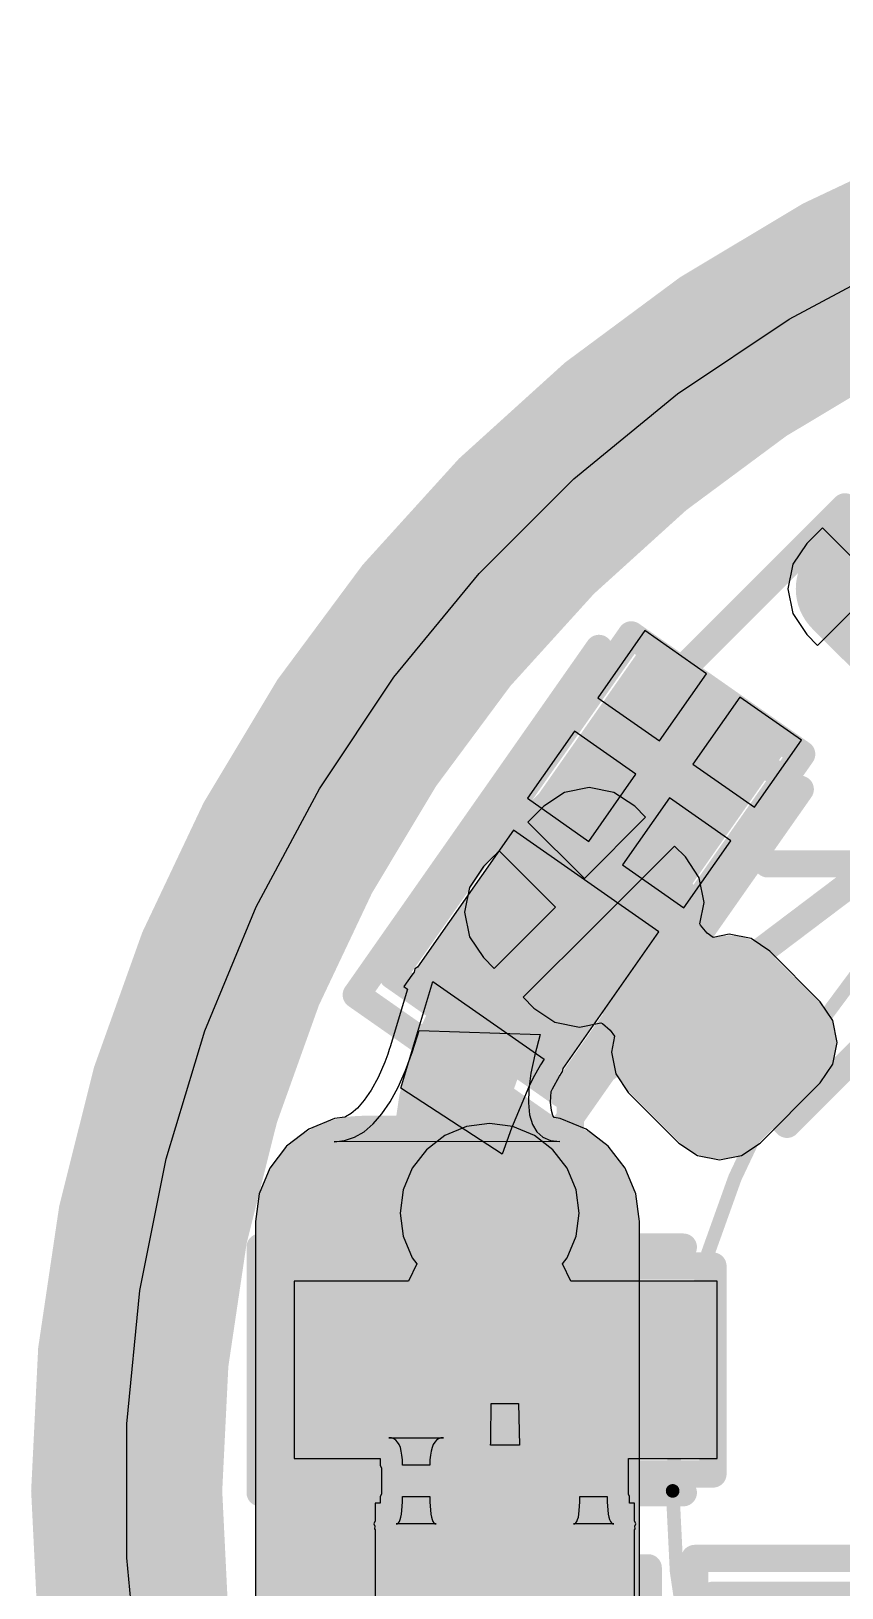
# Model space of a CAD drawing. Header units: millimetres. Extents: x 55.2 to 76.6, y 56.7 to 78.1.
# Drawn here: x 55.21 to 61.15, y 66.73 to 78.14 of the extents above; entities that cross this region are included whole.
import ezdxf

# ---------------------------------------------------------------- set-up
doc = ezdxf.new("R2010")
doc.units = ezdxf.units.MM
for name, color, linetype in [('BottomLayer', 5, 'Continuous'), ('BottomOverlay', 54, 'Continuous'), ('BottomPaste', 16, 'Continuous'), ('BottomSolder', 6, 'Continuous'), ('Mechanical1', 6, 'Continuous'), ('Mechanical13', 56, 'Continuous'), ('MultiLayer', 9, 'Continuous'), ('TopLayer', 1, 'Continuous'), ('TopOverlay', 2, 'Continuous'), ('TopPaste', 8, 'Continuous'), ('TopSolder', 216, 'Continuous'), ('ViaHoleLayer', 16, 'Continuous')]:
    doc.layers.add(name, color=color, linetype=linetype)

# ---------------------------------------------------------------- blocks, each defined once
blk = doc.blocks.new('LINX_CELL_HOLDER_SMT_1225_B_4')
at = {"layer": 'BottomLayer', "const_width": 0.625}
for points in [[(6.713, -1.975, 1), (7.337, -1.975, 1)], [(7.963, -1.975, 1), (8.587, -1.975, 1)]]:
    blk.add_lwpolyline(points, format="xyb", close=True, dxfattribs=at)
at = {"layer": 'BottomLayer'}
for points in [[(7.025, -2.6), (8.275, -2.6), (7.025, 2.5), (8.275, 2.5)], [(6.4, -1.975), (8.9, -1.975), (6.4, 1.875), (8.9, 1.875)]]:
    blk.add_solid(points, dxfattribs=at)
at = {"layer": 'BottomOverlay'}
for points, const_width in [([(6, 0, 1), (-6, 0, 1)], 0.1), ([(5.975, 0, 1), (6.025, 0, 1)], 0.05), ([(6.7, -2.9, 1), (6.8, -2.9, 1)], 0.1), ([(6.7, -2.9, 1), (6.8, -2.9, 1)], 0.1)]:
    blk.add_lwpolyline(points, format="xyb", close=True, dxfattribs=dict(at, const_width=const_width))
at = {"layer": 'BottomOverlay', "const_width": 0.2}
for points in [[(6.75, 2.9), (6.75, -2.9)], [(6.75, -2.9), (4.5, -4.6)]]:
    blk.add_lwpolyline(points, dxfattribs=at)
at = {"layer": 'BottomPaste', "const_width": 0.625}
for points in [[(6.713, -1.975, 1), (7.337, -1.975, 1)], [(7.963, -1.975, 1), (8.587, -1.975, 1)]]:
    blk.add_lwpolyline(points, format="xyb", close=True, dxfattribs=at)
at = {"layer": 'BottomPaste'}
for points in [[(7.025, -2.6), (8.275, -2.6), (7.025, 2.5), (8.275, 2.5)], [(6.4, -1.975), (8.9, -1.975), (6.4, 1.875), (8.9, 1.875)]]:
    blk.add_solid(points, dxfattribs=at)
at = {"layer": 'BottomSolder', "const_width": 0.775}
for points in [[(6.638, -1.975, 1), (7.412, -1.975, 1)], [(7.888, -1.975, 1), (8.662, -1.975, 1)]]:
    blk.add_lwpolyline(points, format="xyb", close=True, dxfattribs=at)
at = {"layer": 'BottomSolder'}
for points in [[(7.025, -2.75), (8.275, -2.75), (7.025, 2.65), (8.275, 2.65)], [(6.25, -1.975), (9.05, -1.975), (6.25, 1.875), (9.05, 1.875)]]:
    blk.add_solid(points, dxfattribs=at)
blk = doc.blocks.new('C1608_0603_11')
at = {"layer": 'Mechanical13', "const_width": 0.2}
for points in [[(1.524, 0.762), (-1.524, 0.762)], [(-1.524, -0.762), (-1.524, 0.762)], [(1.524, -0.762), (1.524, 0.762)], [(-1.524, -0.762), (1.524, -0.762)]]:
    blk.add_lwpolyline(points, dxfattribs=at)
at = {"layer": 'Mechanical13', "const_width": 0.1}
for points in [[(-1.574, 0.762, 1), (-1.474, 0.762, 1)], [(-1.574, 0.762, 1), (-1.474, 0.762, 1)], [(1.474, 0.762, 1), (1.574, 0.762, 1)], [(1.474, 0.762, 1), (1.574, 0.762, 1)], [(-1.574, -0.762, 1), (-1.474, -0.762, 1)], [(-1.574, -0.762, 1), (-1.474, -0.762, 1)], [(1.474, -0.762, 1), (1.574, -0.762, 1)], [(1.474, -0.762, 1), (1.574, -0.762, 1)]]:
    blk.add_lwpolyline(points, format="xyb", close=True, dxfattribs=at)
at = {"layer": 'TopLayer'}
for points in [[(-1.393, -0.499), (-0.293, -0.499), (-1.393, 0.501), (-0.293, 0.501)], [(0.307, -0.499), (1.407, -0.499), (0.307, 0.501), (1.407, 0.501)]]:
    blk.add_solid(points, dxfattribs=at)
at = {"layer": 'TopOverlay', "const_width": 0.2}
for points in [[(1.307, 0.901), (-1.793, 0.901)], [(-1.793, -0.899), (-1.793, 0.901)], [(1.307, -0.899), (-1.793, -0.899)]]:
    blk.add_lwpolyline(points, dxfattribs=at)
at = {"layer": 'TopOverlay', "const_width": 0.1}
for points in [[(-1.843, 0.901, 1), (-1.743, 0.901, 1)], [(-1.843, 0.901, 1), (-1.743, 0.901, 1)], [(1.257, 0.901, 1), (1.357, 0.901, 1)], [(-1.843, -0.899, 1), (-1.743, -0.899, 1)], [(-1.843, -0.899, 1), (-1.743, -0.899, 1)], [(1.257, -0.899, 1), (1.357, -0.899, 1)]]:
    blk.add_lwpolyline(points, format="xyb", close=True, dxfattribs=at)
at = {"layer": 'TopPaste'}
for points in [[(-1.393, -0.499), (-0.293, -0.499), (-1.393, 0.501), (-0.293, 0.501)], [(0.307, -0.499), (1.407, -0.499), (0.307, 0.501), (1.407, 0.501)]]:
    blk.add_solid(points, dxfattribs=at)
at = {"layer": 'TopSolder'}
for points in [[(-1.543, -0.649), (-0.143, -0.649), (-1.543, 0.651), (-0.143, 0.651)], [(0.157, -0.649), (1.557, -0.649), (0.157, 0.651), (1.557, 0.651)]]:
    blk.add_solid(points, dxfattribs=at)
blk = doc.blocks.new('C1608_0603_B_12')
at = {"layer": 'BottomLayer'}
for points in [[(-1.393, -0.501), (-0.293, -0.501), (-1.393, 0.499), (-0.293, 0.499)], [(0.307, -0.501), (1.407, -0.501), (0.307, 0.499), (1.407, 0.499)]]:
    blk.add_solid(points, dxfattribs=at)
at = {"layer": 'BottomOverlay', "const_width": 0.2}
for points in [[(-1.793, 0.899), (1.307, 0.899)], [(-1.793, 0.899), (-1.793, -0.901)], [(-1.793, -0.901), (1.307, -0.901)]]:
    blk.add_lwpolyline(points, dxfattribs=at)
at = {"layer": 'BottomOverlay', "const_width": 0.1}
for points in [[(-1.843, 0.899, 1), (-1.743, 0.899, 1)], [(-1.843, 0.899, 1), (-1.743, 0.899, 1)], [(1.257, 0.899, 1), (1.357, 0.899, 1)], [(-1.843, -0.901, 1), (-1.743, -0.901, 1)], [(-1.843, -0.901, 1), (-1.743, -0.901, 1)], [(1.257, -0.901, 1), (1.357, -0.901, 1)]]:
    blk.add_lwpolyline(points, format="xyb", close=True, dxfattribs=at)
at = {"layer": 'BottomPaste'}
for points in [[(-1.393, -0.501), (-0.293, -0.501), (-1.393, 0.499), (-0.293, 0.499)], [(0.307, -0.501), (1.407, -0.501), (0.307, 0.499), (1.407, 0.499)]]:
    blk.add_solid(points, dxfattribs=at)
at = {"layer": 'BottomSolder'}
for points in [[(-1.543, -0.651), (-0.143, -0.651), (-1.543, 0.649), (-0.143, 0.649)], [(0.157, -0.651), (1.557, -0.651), (0.157, 0.649), (1.557, 0.649)]]:
    blk.add_solid(points, dxfattribs=at)
at = {"layer": 'Mechanical13', "const_width": 0.2}
for points in [[(-1.524, 0.762), (-1.524, -0.762)], [(-1.524, 0.762), (1.524, 0.762)], [(1.524, 0.762), (1.524, -0.762)], [(-1.524, -0.762), (1.524, -0.762)]]:
    blk.add_lwpolyline(points, dxfattribs=at)
at = {"layer": 'Mechanical13', "const_width": 0.1}
for points in [[(-1.574, 0.762, 1), (-1.474, 0.762, 1)], [(-1.574, 0.762, 1), (-1.474, 0.762, 1)], [(1.474, 0.762, 1), (1.574, 0.762, 1)], [(1.474, 0.762, 1), (1.574, 0.762, 1)], [(-1.574, -0.762, 1), (-1.474, -0.762, 1)], [(-1.574, -0.762, 1), (-1.474, -0.762, 1)], [(1.474, -0.762, 1), (1.574, -0.762, 1)], [(1.474, -0.762, 1), (1.574, -0.762, 1)]]:
    blk.add_lwpolyline(points, format="xyb", close=True, dxfattribs=at)
blk = doc.blocks.new('C1608_0603_13')
at = {"layer": 'Mechanical13', "const_width": 0.2}
for points in [[(-1.524, 0.762), (1.524, 0.762)], [(-1.524, 0.762), (-1.524, -0.762)], [(1.524, 0.762), (1.524, -0.762)], [(-1.524, -0.762), (1.524, -0.762)]]:
    blk.add_lwpolyline(points, dxfattribs=at)
at = {"layer": 'Mechanical13', "const_width": 0.1}
for points in [[(-1.574, 0.762, 1), (-1.474, 0.762, 1)], [(-1.574, 0.762, 1), (-1.474, 0.762, 1)], [(1.474, 0.762, 1), (1.574, 0.762, 1)], [(1.474, 0.762, 1), (1.574, 0.762, 1)], [(-1.574, -0.762, 1), (-1.474, -0.762, 1)], [(-1.574, -0.762, 1), (-1.474, -0.762, 1)], [(1.474, -0.762, 1), (1.574, -0.762, 1)], [(1.474, -0.762, 1), (1.574, -0.762, 1)]]:
    blk.add_lwpolyline(points, format="xyb", close=True, dxfattribs=at)
at = {"layer": 'TopLayer'}
for points in [[(-1.393, -0.499), (-0.293, -0.499), (-1.393, 0.501), (-0.293, 0.501)], [(0.307, -0.499), (1.407, -0.499), (0.307, 0.501), (1.407, 0.501)]]:
    blk.add_solid(points, dxfattribs=at)
at = {"layer": 'TopOverlay', "const_width": 0.2}
for points in [[(-1.793, 0.901), (1.307, 0.901)], [(-1.793, -0.899), (-1.793, 0.901)], [(-1.793, -0.899), (1.307, -0.899)]]:
    blk.add_lwpolyline(points, dxfattribs=at)
at = {"layer": 'TopOverlay', "const_width": 0.1}
for points in [[(-1.843, 0.901, 1), (-1.743, 0.901, 1)], [(-1.843, 0.901, 1), (-1.743, 0.901, 1)], [(1.257, 0.901, 1), (1.357, 0.901, 1)], [(-1.843, -0.899, 1), (-1.743, -0.899, 1)], [(-1.843, -0.899, 1), (-1.743, -0.899, 1)], [(1.257, -0.899, 1), (1.357, -0.899, 1)]]:
    blk.add_lwpolyline(points, format="xyb", close=True, dxfattribs=at)
at = {"layer": 'TopPaste'}
for points in [[(-1.393, -0.499), (-0.293, -0.499), (-1.393, 0.501), (-0.293, 0.501)], [(0.307, -0.499), (1.407, -0.499), (0.307, 0.501), (1.407, 0.501)]]:
    blk.add_solid(points, dxfattribs=at)
at = {"layer": 'TopSolder'}
for points in [[(-1.543, -0.649), (-0.143, -0.649), (-1.543, 0.651), (-0.143, 0.651)], [(0.157, -0.649), (1.557, -0.649), (0.157, 0.651), (1.557, 0.651)]]:
    blk.add_solid(points, dxfattribs=at)
blk = doc.blocks.new('DRV_14')
at = {"layer": 'TopLayer'}
for points in [[(-0.8, 0.675), (-0.5, 0.675), (-0.8, 1.375), (-0.5, 1.375)], [(-0.15, 0.675), (0.15, 0.675), (-0.15, 1.375), (0.15, 1.375)], [(0.5, 0.675), (0.8, 0.675), (0.5, 1.375), (0.8, 1.375)], [(-0.8, -0.5), (0.8, -0.5), (-0.8, 0.5), (0.8, 0.5)], [(-0.8, -1.375), (-0.5, -1.375), (-0.8, -0.675), (-0.5, -0.675)], [(-0.15, -1.375), (0.15, -1.375), (-0.15, -0.675), (0.15, -0.675)], [(0.5, -1.375), (0.8, -1.375), (0.5, -0.675), (0.8, -0.675)]]:
    blk.add_solid(points, dxfattribs=at)
at = {"layer": 'TopOverlay', "const_width": 0.2}
for points in [[(-1.05, 1.05), (1.05, 1.05)], [(-1.05, -1.05), (-1.05, 1.05)], [(1.05, -1.05), (1.05, 1.05)], [(-1.05, -1.05), (1.05, -1.05)]]:
    blk.add_lwpolyline(points, dxfattribs=at)
at = {"layer": 'TopOverlay'}
for points, const_width in [([(-1.1, 1.05, 1), (-1, 1.05, 1)], 0.1), ([(-1.1, 1.05, 1), (-1, 1.05, 1)], 0.1), ([(1, 1.05, 1), (1.1, 1.05, 1)], 0.1), ([(1, 1.05, 1), (1.1, 1.05, 1)], 0.1), ([(-0.75, -0.75, 1), (-0.85, -0.75, 1)], 0.1), ([(-0.875, -0.75, 1), (-0.825, -0.75, 1)], 0.05), ([(-0.775, -0.75, 1), (-0.725, -0.75, 1)], 0.05), ([(-1.1, -1.05, 1), (-1, -1.05, 1)], 0.1), ([(-1.1, -1.05, 1), (-1, -1.05, 1)], 0.1), ([(1, -1.05, 1), (1.1, -1.05, 1)], 0.1), ([(1, -1.05, 1), (1.1, -1.05, 1)], 0.1)]:
    blk.add_lwpolyline(points, format="xyb", close=True, dxfattribs=dict(at, const_width=const_width))
at = {"layer": 'TopPaste'}
for points in [[(-0.8, 0.675), (-0.5, 0.675), (-0.8, 1.375), (-0.5, 1.375)], [(-0.15, 0.675), (0.15, 0.675), (-0.15, 1.375), (0.15, 1.375)], [(0.5, 0.675), (0.8, 0.675), (0.5, 1.375), (0.8, 1.375)], [(-0.8, -1.375), (-0.5, -1.375), (-0.8, -0.675), (-0.5, -0.675)], [(-0.15, -1.375), (0.15, -1.375), (-0.15, -0.675), (0.15, -0.675)], [(0.5, -1.375), (0.8, -1.375), (0.5, -0.675), (0.8, -0.675)]]:
    blk.add_solid(points, dxfattribs=at)
at = {"layer": 'TopSolder'}
for points in [[(-0.95, 0.525), (-0.35, 0.525), (-0.95, 1.525), (-0.35, 1.525)], [(-0.3, 0.525), (0.3, 0.525), (-0.3, 1.525), (0.3, 1.525)], [(0.35, 0.525), (0.95, 0.525), (0.35, 1.525), (0.95, 1.525)], [(-0.95, -1.525), (-0.35, -1.525), (-0.95, -0.525), (-0.35, -0.525)], [(-0.3, -1.525), (0.3, -1.525), (-0.3, -0.525), (0.3, -0.525)], [(0.35, -1.525), (0.95, -1.525), (0.35, -0.525), (0.95, -0.525)]]:
    blk.add_solid(points, dxfattribs=at)
blk = doc.blocks.new('EVPAA_02K_15')
at = {"layer": 'TopLayer', "const_width": 0.262}
for points in [[(-2.119, 0.988, 1), (-1.856, 0.988, 1)], [(-1.494, 0.988, 1), (-1.231, 0.988, 1)], [(1.231, 0.988, 1), (1.494, 0.988, 1)], [(1.856, 0.988, 1), (2.119, 0.988, 1)], [(-2.119, 0.463, 1), (-1.856, 0.463, 1)], [(-1.494, 0.463, 1), (-1.231, 0.463, 1)], [(1.231, 0.463, 1), (1.494, 0.463, 1)], [(1.856, 0.463, 1), (2.119, 0.463, 1)], [(-2.119, -0.463, 1), (-1.856, -0.463, 1)], [(-1.494, -0.463, 1), (-1.231, -0.463, 1)], [(1.231, -0.463, 1), (1.494, -0.463, 1)], [(1.856, -0.463, 1), (2.119, -0.463, 1)], [(-2.119, -0.988, 1), (-1.856, -0.988, 1)], [(-1.494, -0.988, 1), (-1.231, -0.988, 1)], [(1.231, -0.988, 1), (1.494, -0.988, 1)], [(1.856, -0.988, 1), (2.119, -0.988, 1)]]:
    blk.add_lwpolyline(points, format="xyb", close=True, dxfattribs=at)
at = {"layer": 'TopLayer'}
for points in [[(-1.987, 0.2), (-1.362, 0.2), (-1.987, 1.25), (-1.362, 1.25)], [(1.988, 1.25), (1.362, 1.25), (1.988, 0.2), (1.362, 0.2)], [(-2.25, 0.463), (-1.1, 0.463), (-2.25, 0.988), (-1.1, 0.988)], [(2.25, 0.988), (1.1, 0.988), (2.25, 0.463), (1.1, 0.463)], [(-1.988, -1.25), (-1.363, -1.25), (-1.988, -0.2), (-1.363, -0.2)], [(1.988, -0.2), (1.362, -0.2), (1.988, -1.25), (1.362, -1.25)], [(-2.25, -0.988), (-1.1, -0.988), (-2.25, -0.463), (-1.1, -0.463)], [(2.25, -0.463), (1.1, -0.463), (2.25, -0.988), (1.1, -0.988)]]:
    blk.add_solid(points, dxfattribs=at)
at = {"layer": 'TopOverlay', "const_width": 0.2}
for points in [[(-1.75, 1.45), (1.75, 1.45)], [(-1.75, 1.45), (-1.75, -1.45)], [(1.75, 1.45), (1.75, -1.45)], [(0, 1), (0, 0.5)], [(-0.5, 0), (0, -0.5)], [(0, -0.5), (0, -1)], [(-1.75, -1.45), (1.75, -1.45)]]:
    blk.add_lwpolyline(points, dxfattribs=at)
at = {"layer": 'TopOverlay', "const_width": 0.1}
for points in [[(-1.8, 1.45, 1), (-1.7, 1.45, 1)], [(-1.8, 1.45, 1), (-1.7, 1.45, 1)], [(1.7, 1.45, 1), (1.8, 1.45, 1)], [(1.7, 1.45, 1), (1.8, 1.45, 1)], [(-0.05, 1, 1), (0.05, 1, 1)], [(-0.05, 0.5, 1), (0.05, 0.5, 1)], [(-0.55, 0, 1), (-0.45, 0, 1)], [(-0.05, -0.5, 1), (0.05, -0.5, 1)], [(-0.05, -0.5, 1), (0.05, -0.5, 1)], [(-0.05, -1, 1), (0.05, -1, 1)], [(-1.8, -1.45, 1), (-1.7, -1.45, 1)], [(-1.8, -1.45, 1), (-1.7, -1.45, 1)], [(1.7, -1.45, 1), (1.8, -1.45, 1)], [(1.7, -1.45, 1), (1.8, -1.45, 1)]]:
    blk.add_lwpolyline(points, format="xyb", close=True, dxfattribs=at)
at = {"layer": 'TopPaste', "const_width": 0.262}
for points in [[(-2.119, 0.988, 1), (-1.856, 0.988, 1)], [(-1.494, 0.988, 1), (-1.231, 0.988, 1)], [(1.231, 0.988, 1), (1.494, 0.988, 1)], [(1.856, 0.988, 1), (2.119, 0.988, 1)], [(-2.119, 0.463, 1), (-1.856, 0.463, 1)], [(-1.494, 0.463, 1), (-1.231, 0.463, 1)], [(1.231, 0.463, 1), (1.494, 0.463, 1)], [(1.856, 0.463, 1), (2.119, 0.463, 1)], [(-2.119, -0.463, 1), (-1.856, -0.463, 1)], [(-1.494, -0.463, 1), (-1.231, -0.463, 1)], [(1.231, -0.463, 1), (1.494, -0.463, 1)], [(1.856, -0.463, 1), (2.119, -0.463, 1)], [(-2.119, -0.988, 1), (-1.856, -0.988, 1)], [(-1.494, -0.988, 1), (-1.231, -0.988, 1)], [(1.231, -0.988, 1), (1.494, -0.988, 1)], [(1.856, -0.988, 1), (2.119, -0.988, 1)]]:
    blk.add_lwpolyline(points, format="xyb", close=True, dxfattribs=at)
at = {"layer": 'TopPaste'}
for points in [[(-1.987, 0.2), (-1.362, 0.2), (-1.987, 1.25), (-1.362, 1.25)], [(1.988, 1.25), (1.362, 1.25), (1.988, 0.2), (1.362, 0.2)], [(-2.25, 0.463), (-1.1, 0.463), (-2.25, 0.988), (-1.1, 0.988)], [(2.25, 0.988), (1.1, 0.988), (2.25, 0.463), (1.1, 0.463)], [(-1.988, -1.25), (-1.363, -1.25), (-1.988, -0.2), (-1.363, -0.2)], [(1.988, -0.2), (1.362, -0.2), (1.988, -1.25), (1.362, -1.25)], [(-2.25, -0.988), (-1.1, -0.988), (-2.25, -0.463), (-1.1, -0.463)], [(2.25, -0.463), (1.1, -0.463), (2.25, -0.988), (1.1, -0.988)]]:
    blk.add_solid(points, dxfattribs=at)
at = {"layer": 'TopSolder', "const_width": 0.412}
for points in [[(-2.194, 0.988, 1), (-1.781, 0.988, 1)], [(-1.569, 0.988, 1), (-1.156, 0.988, 1)], [(1.156, 0.988, 1), (1.569, 0.988, 1)], [(1.781, 0.988, 1), (2.194, 0.988, 1)], [(-2.194, 0.463, 1), (-1.781, 0.463, 1)], [(-1.569, 0.463, 1), (-1.156, 0.463, 1)], [(1.156, 0.463, 1), (1.569, 0.463, 1)], [(1.781, 0.463, 1), (2.194, 0.463, 1)], [(-2.194, -0.463, 1), (-1.781, -0.463, 1)], [(-1.569, -0.463, 1), (-1.156, -0.463, 1)], [(1.156, -0.463, 1), (1.569, -0.463, 1)], [(1.781, -0.463, 1), (2.194, -0.463, 1)], [(-2.194, -0.988, 1), (-1.781, -0.988, 1)], [(-1.569, -0.988, 1), (-1.156, -0.988, 1)], [(1.156, -0.988, 1), (1.569, -0.988, 1)], [(1.781, -0.988, 1), (2.194, -0.988, 1)]]:
    blk.add_lwpolyline(points, format="xyb", close=True, dxfattribs=at)
at = {"layer": 'TopSolder'}
for points in [[(-1.987, 0.05), (-1.362, 0.05), (-1.987, 1.4), (-1.362, 1.4)], [(1.988, 1.4), (1.362, 1.4), (1.988, 0.05), (1.362, 0.05)], [(-2.4, 0.463), (-0.95, 0.463), (-2.4, 0.988), (-0.95, 0.988)], [(2.4, 0.988), (0.95, 0.988), (2.4, 0.463), (0.95, 0.463)], [(-1.988, -1.4), (-1.363, -1.4), (-1.988, -0.05), (-1.363, -0.05)], [(1.988, -0.05), (1.362, -0.05), (1.988, -1.4), (1.362, -1.4)], [(-2.4, -0.988), (-0.95, -0.988), (-2.4, -0.463), (-0.95, -0.463)], [(2.4, -0.463), (0.95, -0.463), (2.4, -0.988), (0.95, -0.988)]]:
    blk.add_solid(points, dxfattribs=at)

msp = doc.modelspace()

# ---------------------------------------------------------------- linework, layer by layer
at = {"layer": 'BottomLayer'}
for p, q in [((60.766, 76.025), (61.632, 76.488)), ((59.949, 75.479), (60.766, 76.025)), ((59.189, 74.855), (59.949, 75.479)), ((58.495, 74.161), (59.189, 74.855)), ((57.871, 73.401), (58.495, 74.161)), ((59.709, 73.743), (59.365, 73.251)), ((60.16, 73.427), (59.709, 73.743)), ((57.325, 72.584), (57.871, 73.401)), ((59.816, 72.936), (60.16, 73.427)), ((59.365, 73.251), (59.816, 72.936)), ((60.405, 73.255), (60.061, 72.763)), ((60.856, 72.94), (60.405, 73.255)), ((59.193, 73.005), (58.849, 72.514)), ((59.643, 72.69), (59.193, 73.005)), ((60.512, 72.448), (60.856, 72.94)), ((59.299, 72.198), (59.643, 72.69)), ((60.061, 72.763), (60.512, 72.448)), ((56.862, 71.718), (57.325, 72.584)), ((58.849, 72.514), (59.299, 72.198)), ((59.889, 72.518), (59.545, 72.026)), ((60.34, 72.202), (59.889, 72.518)), ((58.746, 72.28), (58.044, 71.277)), ((59.811, 71.535), (58.746, 72.28)), ((59.996, 71.711), (60.34, 72.202)), ((59.545, 72.026), (59.996, 71.711)), ((56.486, 70.81), (56.862, 71.718)), ((59.111, 70.534), (59.811, 71.535)), ((58.001, 71.218), (57.943, 71.134)), ((58.011, 71.229), (58.001, 71.218)), ((58.018, 71.24), (58.011, 71.229)), ((58.024, 71.264), (58.018, 71.24)), ((58.044, 71.277), (58.024, 71.264)), ((57.97, 71.115), (57.843, 70.691)), ((57.922, 70.389), (58.157, 71.171)), ((57.943, 71.134), (57.97, 71.115)), ((58.157, 71.171), (58.971, 70.601)), ((56.201, 69.87), (56.486, 70.81)), ((58.007, 70.657), (58.055, 70.812)), ((58.055, 70.812), (58.942, 70.783)), ((58.942, 70.783), (58.903, 70.634)), ((57.827, 70.638), (57.805, 70.58)), ((57.835, 70.672), (57.827, 70.638)), ((57.843, 70.691), (57.835, 70.672)), ((57.956, 70.518), (58.007, 70.657)), ((58.903, 70.634), (58.875, 70.5)), ((57.805, 70.58), (57.755, 70.468)), ((57.901, 70.396), (57.956, 70.518)), ((58.944, 70.56), (58.888, 70.46)), ((58.971, 70.601), (58.944, 70.56)), ((59.106, 70.512), (59.111, 70.534)), ((57.755, 70.468), (57.705, 70.375)), ((58.888, 70.46), (58.859, 70.4)), ((58.875, 70.5), (58.86, 70.383)), ((59.032, 70.385), (59.083, 70.476)), ((59.083, 70.476), (59.106, 70.512)), ((57.654, 70.3), (57.605, 70.243)), ((57.705, 70.375), (57.654, 70.3)), ((57.783, 70.201), (57.844, 70.29)), ((57.844, 70.29), (57.901, 70.396)), ((58.664, 69.905), (57.922, 70.389)), ((58.859, 70.4), (58.733, 70.096)), ((58.86, 70.383), (58.857, 70.281)), ((59.019, 70.286), (59.022, 70.364)), ((59.022, 70.364), (59.032, 70.385)), ((57.512, 70.177), (57.436, 70.167)), ((57.515, 70.178), (57.512, 70.177)), ((57.558, 70.203), (57.515, 70.178)), ((57.605, 70.243), (57.558, 70.203)), ((57.719, 70.127), (57.783, 70.201)), ((58.857, 70.281), (58.865, 70.194)), ((58.865, 70.194), (58.886, 70.124)), ((59.025, 70.225), (59.019, 70.286)), ((59.036, 70.189), (59.025, 70.225)), ((59.045, 70.173), (59.036, 70.189)), ((57.247, 70.089), (57.085, 69.965)), ((57.436, 70.167), (57.247, 70.089)), ((57.583, 70.03), (57.653, 70.07)), ((57.653, 70.07), (57.719, 70.127)), ((58.733, 70.096), (58.664, 69.905)), ((58.886, 70.124), (58.918, 70.069)), ((58.918, 70.069), (58.963, 70.03)), ((59.046, 70.173), (59.045, 70.173)), ((59.09, 70.167), (59.046, 70.173)), ((59.279, 70.089), (59.09, 70.167)), ((59.441, 69.965), (59.279, 70.089)), ((57.085, 69.965), (56.961, 69.803)), ((57.434, 69.997), (57.51, 70.005)), ((59.087, 69.998), (57.434, 69.997)), ((57.51, 70.005), (57.583, 70.03)), ((58.963, 70.03), (59.019, 70.006)), ((59.019, 70.006), (59.087, 69.998)), ((59.565, 69.803), (59.441, 69.965)), ((56.009, 68.906), (56.201, 69.87)), ((56.961, 69.803), (56.883, 69.614)), ((59.643, 69.614), (59.565, 69.803)), ((56.883, 69.614), (56.856, 69.412)), ((59.67, 69.412), (59.643, 69.614)), ((56.856, 69.412), (56.856, 65.562)), ((59.67, 65.562), (59.67, 69.412)), ((55.913, 67.928), (56.009, 68.906)), ((55.913, 66.946), (55.913, 67.928)), ((56.009, 65.968), (55.913, 66.946))]:
    msp.add_line(p, q, dxfattribs=at)
at = {"layer": 'BottomLayer', "const_width": 0.8}
msp.add_lwpolyline([(58.263, 69.851, -0.198912), (58.877, 71.334)], format="xyb", dxfattribs=at)
at = {"layer": 'BottomLayer'}
for points, const_width in [([(58.677, 71.334, 1), (59.077, 71.334, 1)], 0.4), ([(58.063, 69.851, 1), (58.463, 69.851, 1)], 0.4), ([(58.063, 69.851, 1), (58.463, 69.851, 1)], 0.4), ([(58.322, 69.474, 1), (58.822, 69.474, 1)], 0.5), ([(58.372, 69.474, 1), (58.772, 69.474, 1)], 0.4), ([(58.372, 69.474, 1), (58.772, 69.474, 1)], 0.4), ([(58.44, 69.474, 1), (58.84, 69.474, 1)], 0.4), ([(58.477, 69.437, 1), (58.877, 69.437, 1)], 0.4), ([(58.372, 68.078, 1), (58.772, 68.078, 1)], 0.4), ([(58.372, 68.078, 1), (58.772, 68.078, 1)], 0.4), ([(58.513, 67.937, 1), (58.913, 67.937, 1)], 0.4), ([(58.513, 67.937, 1), (58.913, 67.937, 1)], 0.4), ([(58.063, 67.487, 1), (58.463, 67.487, 1)], 0.4)]:
    msp.add_lwpolyline(points, format="xyb", close=True, dxfattribs=dict(at, const_width=const_width))
at = {"layer": 'BottomLayer', "const_width": 0.8}
for points in [[(58.263, 69.851), (58.677, 69.437)], [(58.572, 69.474), (58.64, 69.474)], [(58.572, 68.078), (58.572, 69.474)], [(58.572, 68.078), (58.713, 67.937)], [(58.263, 67.487), (58.713, 67.937)]]:
    msp.add_lwpolyline(points, dxfattribs=at)
at = {"layer": 'BottomSolder', "const_width": 0.65}
msp.add_lwpolyline([(58.247, 69.474, 1), (58.897, 69.474, 1)], format="xyb", close=True, dxfattribs=at)
at = {"layer": 'Mechanical1'}
for points, const_width in [([(75.913, 67.437, 1), (55.913, 67.437, 1)], 0.2), ([(55.863, 67.437, 1), (55.963, 67.437, 1)], 0.1)]:
    msp.add_lwpolyline(points, format="xyb", close=True, dxfattribs=dict(at, const_width=const_width))
at = {"layer": 'MultiLayer', "const_width": 0.5}
msp.add_lwpolyline([(58.322, 69.474, 1), (58.822, 69.474, 1)], format="xyb", close=True, dxfattribs=at)
at = {"layer": 'TopLayer'}
for p, q in [((60.766, 76.025), (61.632, 76.488)), ((59.949, 75.479), (60.766, 76.025)), ((59.189, 74.855), (59.949, 75.479)), ((58.495, 74.161), (59.189, 74.855)), ((61.01, 74.497), (60.895, 74.382)), ((61.423, 74.084), (61.01, 74.497)), ((60.895, 74.382), (60.793, 74.229)), ((60.793, 74.229), (60.757, 74.048)), ((57.871, 73.401), (58.495, 74.161)), ((60.975, 73.635), (61.423, 74.084)), ((60.757, 74.048), (60.793, 73.868)), ((60.793, 73.868), (60.895, 73.715)), ((60.895, 73.715), (60.975, 73.635)), ((57.325, 72.584), (57.871, 73.401)), ((56.862, 71.718), (57.325, 72.584)), ((59.302, 72.593), (59.121, 72.557)), ((59.482, 72.557), (59.302, 72.593)), ((59.121, 72.557), (58.968, 72.455)), ((59.635, 72.455), (59.482, 72.557)), ((58.968, 72.455), (58.853, 72.34)), ((59.266, 71.927), (59.715, 72.375)), ((59.715, 72.375), (59.635, 72.455)), ((58.853, 72.34), (59.266, 71.927)), ((58.641, 72.128), (58.526, 72.013)), ((59.054, 71.715), (58.641, 72.128)), ((59.927, 72.163), (59.372, 71.609)), ((60.006, 72.084), (59.927, 72.163)), ((58.526, 72.013), (58.424, 71.86)), ((60.108, 71.931), (60.006, 72.084)), ((60.144, 71.75), (60.108, 71.931)), ((58.424, 71.86), (58.388, 71.68)), ((56.486, 70.81), (56.862, 71.718)), ((58.388, 71.68), (58.424, 71.499)), ((58.606, 71.267), (59.054, 71.715)), ((60.113, 71.594), (60.144, 71.75)), ((59.372, 71.609), (58.818, 71.055)), ((60.118, 71.583), (60.113, 71.594)), ((60.167, 71.526), (60.118, 71.583)), ((58.424, 71.499), (58.526, 71.346)), ((60.21, 71.494), (60.167, 71.526)), ((60.327, 71.517), (60.21, 71.494)), ((60.488, 71.485), (60.327, 71.517)), ((60.624, 71.394), (60.488, 71.485)), ((58.526, 71.346), (58.606, 71.267)), ((60.995, 71.022), (60.624, 71.394)), ((58.818, 71.055), (58.897, 70.975)), ((58.897, 70.975), (59.05, 70.873)), ((61.087, 70.886), (60.995, 71.022)), ((59.05, 70.873), (59.231, 70.837)), ((59.231, 70.837), (59.387, 70.868)), ((59.387, 70.868), (59.398, 70.863)), ((59.398, 70.863), (59.455, 70.814)), ((61.119, 70.725), (61.087, 70.886)), ((56.201, 69.87), (56.486, 70.81)), ((59.455, 70.814), (59.488, 70.771)), ((59.488, 70.771), (59.464, 70.654)), ((59.464, 70.654), (59.496, 70.493)), ((61.087, 70.564), (61.119, 70.725)), ((60.995, 70.428), (61.087, 70.564)), ((59.496, 70.493), (59.588, 70.357)), ((60.554, 69.986), (60.995, 70.428)), ((59.588, 70.357), (59.959, 69.986)), ((58.403, 70.108), (58.245, 70.042)), ((58.572, 70.13), (58.403, 70.108)), ((58.742, 70.108), (58.572, 70.13)), ((58.9, 70.042), (58.742, 70.108)), ((58.245, 70.042), (58.109, 69.938)), ((59.036, 69.938), (58.9, 70.042)), ((59.959, 69.986), (60.095, 69.895)), ((60.417, 69.895), (60.554, 69.986)), ((56.009, 68.906), (56.201, 69.87)), ((58.109, 69.938), (58.005, 69.802)), ((59.14, 69.802), (59.036, 69.938)), ((60.095, 69.895), (60.256, 69.863)), ((60.256, 69.863), (60.417, 69.895)), ((58.005, 69.802), (57.939, 69.644)), ((59.206, 69.644), (59.14, 69.802)), ((57.939, 69.644), (57.917, 69.474)), ((59.228, 69.474), (59.206, 69.644)), ((57.917, 69.474), (57.939, 69.305)), ((59.206, 69.305), (59.228, 69.474)), ((57.939, 69.305), (58.005, 69.146)), ((59.14, 69.146), (59.206, 69.305)), ((58.039, 69.101), (57.977, 68.974)), ((58.005, 69.146), (58.039, 69.101)), ((59.106, 69.101), (59.14, 69.146)), ((59.168, 68.974), (59.106, 69.101)), ((57.977, 68.974), (57.141, 68.974)), ((57.141, 68.974), (57.141, 67.674)), ((60.24, 68.974), (59.168, 68.974)), ((60.24, 67.674), (60.24, 68.974)), ((55.913, 67.928), (56.009, 68.906)), ((58.581, 67.824), (58.584, 68.078)), ((58.584, 68.078), (58.784, 68.078)), ((58.784, 68.078), (58.79, 67.772)), ((55.913, 66.946), (55.913, 67.928)), ((57.853, 67.825), (57.834, 67.827)), ((57.834, 67.827), (58.234, 67.827)), ((57.87, 67.819), (57.853, 67.825)), ((57.885, 67.809), (57.87, 67.819)), ((57.898, 67.795), (57.885, 67.809)), ((57.909, 67.777), (57.898, 67.795)), ((58.17, 67.795), (58.159, 67.777)), ((58.183, 67.809), (58.17, 67.795)), ((58.198, 67.819), (58.183, 67.809)), ((58.215, 67.825), (58.198, 67.819)), ((58.234, 67.827), (58.215, 67.825)), ((58.579, 67.776), (58.58, 67.786)), ((58.58, 67.786), (58.581, 67.824)), ((57.141, 67.674), (57.769, 67.674)), ((57.769, 67.674), (57.771, 67.656)), ((57.918, 67.755), (57.909, 67.777)), ((57.925, 67.729), (57.918, 67.755)), ((57.93, 67.699), (57.925, 67.729)), ((57.933, 67.665), (57.93, 67.699)), ((57.934, 67.627), (57.933, 67.665)), ((58.135, 67.665), (58.134, 67.627)), ((58.138, 67.699), (58.135, 67.665)), ((58.143, 67.729), (58.138, 67.699)), ((58.15, 67.755), (58.143, 67.729)), ((58.159, 67.777), (58.15, 67.755)), ((58.578, 67.772), (58.579, 67.776)), ((58.79, 67.772), (58.578, 67.772)), ((59.589, 67.414), (59.589, 67.674)), ((59.589, 67.674), (60.24, 67.674)), ((57.771, 67.656), (57.771, 67.623)), ((57.771, 67.623), (57.779, 67.606)), ((57.779, 67.606), (57.779, 67.414)), ((58.134, 67.627), (57.934, 67.627)), ((57.77, 67.348), (57.734, 67.348)), ((57.734, 67.348), (57.734, 67.217)), ((57.771, 67.363), (57.77, 67.348)), ((57.779, 67.414), (57.771, 67.397)), ((57.771, 67.397), (57.771, 67.363)), ((57.929, 67.293), (57.933, 67.357)), ((57.933, 67.357), (57.934, 67.395)), ((57.934, 67.395), (58.134, 67.395)), ((58.134, 67.395), (58.134, 67.357)), ((58.134, 67.357), (58.141, 67.267)), ((59.229, 67.293), (59.233, 67.357)), ((59.233, 67.357), (59.234, 67.395)), ((59.234, 67.395), (59.434, 67.395)), ((59.434, 67.395), (59.434, 67.357)), ((59.434, 67.357), (59.441, 67.267)), ((59.596, 67.397), (59.589, 67.414)), ((59.596, 67.364), (59.596, 67.397)), ((59.598, 67.348), (59.596, 67.364)), ((59.634, 67.348), (59.598, 67.348)), ((59.634, 67.217), (59.634, 67.348)), ((57.734, 67.217), (57.724, 67.195)), ((57.904, 67.203), (57.911, 67.213)), ((57.911, 67.213), (57.917, 67.227)), ((57.917, 67.227), (57.922, 67.245)), ((57.922, 67.245), (57.926, 67.267)), ((57.926, 67.267), (57.929, 67.293)), ((58.141, 67.267), (58.145, 67.245)), ((58.145, 67.245), (58.151, 67.227)), ((58.151, 67.227), (58.157, 67.213)), ((58.157, 67.213), (58.164, 67.203)), ((59.204, 67.203), (59.211, 67.213)), ((59.211, 67.213), (59.217, 67.227)), ((59.217, 67.227), (59.222, 67.245)), ((59.222, 67.245), (59.226, 67.267)), ((59.226, 67.267), (59.229, 67.293)), ((59.441, 67.267), (59.445, 67.245)), ((59.445, 67.245), (59.451, 67.227)), ((59.451, 67.227), (59.457, 67.213)), ((59.457, 67.213), (59.464, 67.203)), ((59.643, 67.195), (59.634, 67.217)), ((57.724, 67.195), (57.732, 67.178)), ((57.732, 67.178), (57.728, 67.159)), ((57.728, 67.159), (57.734, 67.152)), ((57.734, 67.152), (57.734, 66.353)), ((57.887, 67.195), (57.896, 67.197)), ((58.181, 67.195), (57.887, 67.195)), ((57.896, 67.197), (57.904, 67.203)), ((58.164, 67.203), (58.172, 67.197)), ((58.172, 67.197), (58.181, 67.195)), ((59.187, 67.195), (59.196, 67.197)), ((59.481, 67.195), (59.187, 67.195)), ((59.196, 67.197), (59.204, 67.203)), ((59.464, 67.203), (59.472, 67.197)), ((59.472, 67.197), (59.481, 67.195)), ((59.634, 67.152), (59.639, 67.159)), ((59.634, 66.502), (59.634, 67.152)), ((59.636, 67.178), (59.643, 67.195)), ((59.639, 67.159), (59.636, 67.178)), ((56.009, 65.968), (55.913, 66.946))]:
    msp.add_line(p, q, dxfattribs=at)
for points, const_width in [([(58.322, 69.474, 1), (58.822, 69.474, 1)], 0.5), ([(58.476, 69.374, 1), (58.576, 69.374, 1)], 0.1), ([(58.634, 68.993, 1), (58.734, 68.993, 1)], 0.1), ([(58.634, 68.993, 1), (58.734, 68.993, 1)], 0.1), ([(57.791, 68.324, 1), (57.891, 68.324, 1)], 0.1), ([(59.49, 68.324, 1), (59.59, 68.324, 1)], 0.1), ([(57.984, 67.858, 1), (58.084, 67.858, 1)], 0.1), ([(57.984, 67.858, 1), (58.084, 67.858, 1)], 0.1), ([(59.284, 67.825, 1), (59.384, 67.825, 1)], 0.1), ([(59.284, 67.825, 1), (59.384, 67.825, 1)], 0.1), ([(58.609, 67.666, 1), (58.759, 67.666, 1)], 0.15), ([(58.634, 67.666, 1), (58.734, 67.666, 1)], 0.1), ([(58.609, 66.848, 1), (58.759, 66.848, 1)], 0.15), ([(57.984, 66.848, 1), (58.084, 66.848, 1)], 0.1), ([(59.284, 66.848, 1), (59.384, 66.848, 1)], 0.1)]:
    msp.add_lwpolyline(points, format="xyb", close=True, dxfattribs=dict(at, const_width=const_width))
at = {"layer": 'TopLayer', "const_width": 0.2}
for points in [[(58.526, 69.374, -0.198912), (58.684, 68.993)], [(57.841, 68.324, -0.198912), (58.034, 67.858)], [(59.334, 67.825, -0.198912), (59.54, 68.324)]]:
    msp.add_lwpolyline(points, format="xyb", dxfattribs=at)
at = {"layer": 'TopLayer'}
for points, const_width in [([(58.684, 67.666), (58.684, 68.993)], 0.2), ([(58.034, 66.848), (58.034, 67.858)], 0.2), ([(59.334, 66.848), (59.334, 67.825)], 0.2), ([(58.684, 66.848), (58.684, 67.666)], 0.3)]:
    msp.add_lwpolyline(points, dxfattribs=dict(at, const_width=const_width))
at = {"layer": 'TopSolder'}
for points, const_width in [([(75.913, 67.437, 1), (55.913, 67.437, 1)], 1.4), ([(55.563, 67.437, 1), (56.263, 67.437, 1)], 0.7)]:
    msp.add_lwpolyline(points, format="xyb", close=True, dxfattribs=dict(at, const_width=const_width))
at = {"layer": 'ViaHoleLayer', "const_width": 0.25}
msp.add_lwpolyline([(58.447, 69.474, 1), (58.697, 69.474, 1)], format="xyb", close=True, dxfattribs=at)

# ---------------------------------------------------------------- block references
for name, p, rotation in [('EVPAA_02K_15', (60.963, 72.387), 45), ('C1608_0603_B_12', (59.36, 72.026), 54.99999774980671), ('LINX_CELL_HOLDER_SMT_1225_B_4', (65.913, 67.437), 180), ('DRV_14', (58.684, 65.823), 359.9999981798251), ('C1608_0603_11', (60.974, 65.149), 270)]:
    msp.add_blockref(name, p, dxfattribs=dict(rotation=rotation))
msp.add_blockref('C1608_0603_13', (58.684, 68.323))

doc.saveas('drawing.dxf')
